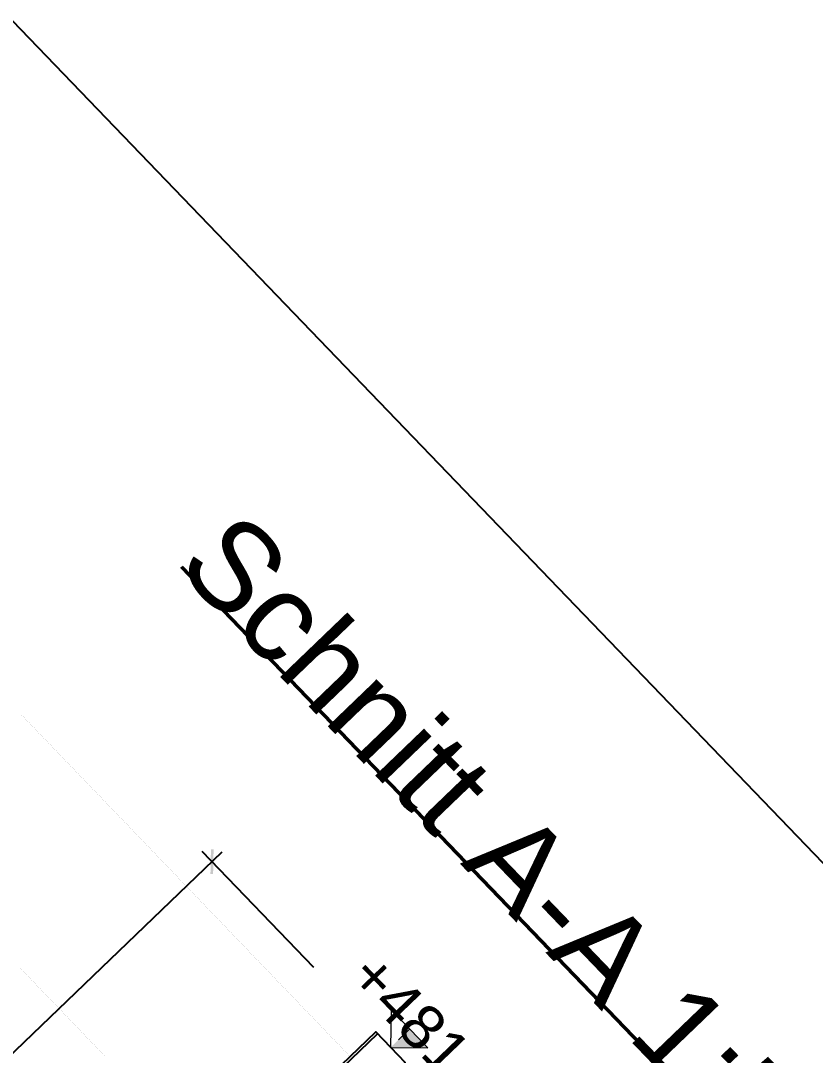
# Model space of a CAD drawing. Header units: metres. Extents: x 2687650.8 to 2687727.1, y 1234407.3 to 1234484.3.
# Drawn here: x 2687682.93 to 2687687.43, y 1234478.4 to 1234484.25 of the extents above; entities that cross this region are included whole.
import ezdxf

# ---------------------------------------------------------------- set-up
doc = ezdxf.new("R2010")
doc.units = ezdxf.units.M
for name, color, linetype in [('PDF_0', 7, 'Continuous'), ('PDF_A__BEMH', 7, 'Continuous'), ('PDF_A__BEML', 7, 'Continuous'), ('PDF_A__RAND', 7, 'Continuous'), ('PDF_E_Text', 7, 'Continuous'), ('PDF_Ebene 2', 7, 'Continuous'), ('PDF_Text', 7, 'Continuous')]:
    doc.layers.add(name, color=color, linetype=linetype)
doc.layers.add('PDF_E_Schnitte_1_50', color=7, linetype='Continuous', true_color=0x7f7f7f)
doc.styles.add('PDF Arial', font='arial.ttf')

# ---------------------------------------------------------------- blocks, each defined once
blk = doc.blocks.new('A$C1c84ec86')
at = {"layer": 'PDF_0', "transparency": 33554559}
blk.add_hatch(color=256, dxfattribs=at).paths.add_polyline_path([(426.09, 4200.81), (427.15, 4201.87), (417.2, 4211.82), (416.14, 4210.76)])
at = {"layer": 'PDF_A__BEMH', "lineweight": 20}
blk.add_lwpolyline([(567.49, 4206.31), (582.31, 4221.34), (552.46, 4221.34)], close=True, dxfattribs=at)
at = {"layer": 'PDF_A__BEMH', "transparency": 33554559}
blk.add_solid([(567.49, 4206.31), (567.49, 4221.34), (582.31, 4221.34)], dxfattribs=at)
at = {"layer": 'PDF_A__BEML', "lineweight": 25}
for points in [[(421.65, 3558.6), (421.65, 4214.36)], [(504.83, 4206.31), (413.6, 4206.31)]]:
    blk.add_lwpolyline(points, dxfattribs=at)
at = {"layer": 'PDF_A__RAND', "lineweight": 25}
blk.add_lwpolyline([(6283.01, 4455.03), (6300.16, 4455.03), (0, 4455.03), (0, 0), (6300.16, 0), (6300.16, 4455.03), (6300.16, 4430.05)], dxfattribs=at)
at = {"layer": 'PDF_E_Schnitte_1_50', "color": 7, "lineweight": 20}
for points in [[(567.49, 4212.45), (567.49, 4221.34)], [(567.49, 4206.1), (567.49, 4206.1)]]:
    blk.add_lwpolyline(points, dxfattribs=at)
at = {"layer": 'PDF_E_Schnitte_1_50', "color": 160, "lineweight": 25, "true_color": 0x3333ff}
for points in [[(555.42, 3316.66), (555.42, 4206.31), (579.34, 4206.31), (579.34, 3316.66)], [(556.9, 3316.66), (556.9, 4206.31)]]:
    blk.add_lwpolyline(points, dxfattribs=at)
at = {"layer": 'PDF_E_Text', "lineweight": 50}
blk.add_lwpolyline([(289.35, 4309.61), (787.84, 4309.61)], dxfattribs=at)
at = {"layer": 'PDF_Ebene 2', "lineweight": 20}
for points in [[(287.24, 4186.21), (287.24, 4186.21)], [(288.3, 4186.21), (288.3, 4186.21)], [(289.14, 4186.21), (289.14, 4186.21)], [(290.2, 4186.21), (290.2, 4186.21)], [(291.26, 4186.21), (291.26, 4186.21)], [(292.11, 4186.21), (292.11, 4186.21)], [(293.16, 4186.21), (293.16, 4186.21)], [(294.22, 4186.21), (294.22, 4186.21)], [(295.28, 4186.21), (295.28, 4186.21)], [(296.13, 4186.21), (296.13, 4186.21)], [(297.19, 4186.21), (297.19, 4186.21)], [(298.24, 4186.21), (298.24, 4186.21)], [(299.3, 4186.21), (299.3, 4186.21)], [(300.15, 4186.21), (300.15, 4186.21)], [(301.21, 4186.21), (301.21, 4186.21)], [(302.27, 4186.21), (302.27, 4186.21)], [(303.11, 4186.21), (303.11, 4186.21)], [(304.17, 4186.21), (304.17, 4186.21)], [(305.23, 4186.21), (305.23, 4186.21)], [(306.29, 4186.21), (306.29, 4186.21)], [(307.13, 4186.21), (307.13, 4186.21)], [(308.19, 4186.21), (308.19, 4186.21)], [(309.25, 4186.21), (309.25, 4186.21)], [(310.31, 4186.21), (310.31, 4186.21)], [(311.16, 4186.21), (311.16, 4186.21)], [(312.21, 4186.21), (312.21, 4186.21)], [(313.27, 4186.21), (313.27, 4186.21)], [(314.12, 4186.21), (314.12, 4186.21)], [(315.18, 4186.21), (315.18, 4186.21)], [(316.24, 4186.21), (316.24, 4186.21)], [(317.29, 4186.21), (317.29, 4186.21)], [(318.14, 4186.21), (318.14, 4186.21)], [(319.2, 4186.21), (319.2, 4186.21)], [(320.26, 4186.21), (320.26, 4186.21)], [(321.32, 4186.21), (321.32, 4186.21)], [(322.16, 4186.21), (322.16, 4186.21)], [(323.22, 4186.21), (323.22, 4186.21)], [(324.28, 4186.21), (324.28, 4186.21)], [(325.13, 4186.21), (325.13, 4186.21)], [(326.18, 4186.21), (326.18, 4186.21)], [(327.24, 4186.21), (327.24, 4186.21)], [(328.3, 4186.21), (328.3, 4186.21)], [(329.15, 4186.21), (329.15, 4186.21)], [(330.21, 4186.21), (330.21, 4186.21)], [(331.26, 4186.21), (331.26, 4186.21)], [(332.11, 4186.21), (332.11, 4186.21)], [(333.17, 4186.21), (333.17, 4186.21)], [(334.23, 4186.21), (334.23, 4186.21)], [(335.29, 4186.21), (335.29, 4186.21)], [(336.13, 4186.21), (336.13, 4186.21)], [(337.19, 4186.21), (337.19, 4186.21)], [(338.25, 4186.21), (338.25, 4186.21)], [(339.31, 4186.21), (339.31, 4186.21)], [(340.15, 4186.21), (340.15, 4186.21)], [(341.21, 4186.21), (341.21, 4186.21)], [(342.27, 4186.21), (342.27, 4186.21)], [(343.12, 4186.21), (343.12, 4186.21)], [(344.18, 4186.21), (344.18, 4186.21)], [(345.23, 4186.21), (345.23, 4186.21)], [(346.29, 4186.21), (346.29, 4186.21)], [(347.14, 4186.21), (347.14, 4186.21)], [(348.2, 4186.21), (348.2, 4186.21)], [(349.26, 4186.21), (349.26, 4186.21)], [(350.31, 4186.21), (350.31, 4186.21)], [(351.16, 4186.21), (351.16, 4186.21)], [(352.22, 4186.21), (352.22, 4186.21)], [(353.28, 4186.21), (353.28, 4186.21)], [(354.12, 4186.21), (354.12, 4186.21)], [(355.18, 4186.21), (355.18, 4186.21)], [(356.24, 4186.21), (356.24, 4186.21)], [(357.3, 4186.21), (357.3, 4186.21)], [(358.15, 4186.21), (358.15, 4186.21)], [(359.2, 4186.21), (359.2, 4186.21)], [(360.26, 4186.21), (360.26, 4186.21)], [(361.32, 4186.21), (361.32, 4186.21)], [(362.17, 4186.21), (362.17, 4186.21)], [(363.23, 4186.21), (363.23, 4186.21)], [(364.28, 4186.21), (364.28, 4186.21)], [(365.13, 4186.21), (365.13, 4186.21)], [(366.19, 4186.21), (366.19, 4186.21)], [(367.25, 4186.21), (367.25, 4186.21)], [(368.31, 4186.21), (368.31, 4186.21)], [(369.15, 4186.21), (369.15, 4186.21)], [(370.21, 4186.21), (370.21, 4186.21)], [(371.27, 4186.21), (371.27, 4186.21)], [(372.33, 4186.21), (372.33, 4186.21)], [(373.17, 4186.21), (373.17, 4186.21)], [(374.23, 4186.21), (374.23, 4186.21)], [(375.29, 4186.21), (375.29, 4186.21)], [(376.14, 4186.21), (376.14, 4186.21)], [(377.2, 4186.21), (377.2, 4186.21)], [(378.26, 4186.21), (378.26, 4186.21)], [(379.31, 4186.21), (379.31, 4186.21)], [(380.16, 4186.21), (380.16, 4186.21)], [(381.22, 4186.21), (381.22, 4186.21)], [(382.28, 4186.21), (382.28, 4186.21)], [(383.12, 4186.21), (383.12, 4186.21)], [(384.18, 4186.21), (384.18, 4186.21)], [(385.24, 4186.21), (385.24, 4186.21)], [(386.3, 4186.21), (386.3, 4186.21)], [(387.15, 4186.21), (387.15, 4186.21)], [(388.2, 4186.21), (388.2, 4186.21)], [(389.26, 4186.21), (389.26, 4186.21)], [(390.32, 4186.21), (390.32, 4186.21)], [(391.17, 4186.21), (391.17, 4186.21)], [(392.23, 4186.21), (392.23, 4186.21)], [(393.28, 4186.21), (393.28, 4186.21)], [(394.13, 4186.21), (394.13, 4186.21)], [(395.19, 4186.21), (395.19, 4186.21)], [(396.25, 4186.21), (396.25, 4186.21)], [(397.31, 4186.21), (397.31, 4186.21)], [(398.15, 4186.21), (398.15, 4186.21)], [(399.21, 4186.21), (399.21, 4186.21)], [(400.27, 4186.21), (400.27, 4186.21)], [(401.33, 4186.21), (401.33, 4186.21)], [(402.17, 4186.21), (402.17, 4186.21)], [(403.23, 4186.21), (403.23, 4186.21)], [(404.29, 4186.21), (404.29, 4186.21)], [(405.14, 4186.21), (405.14, 4186.21)], [(406.2, 4186.21), (406.2, 4186.21)], [(407.25, 4186.21), (407.25, 4186.21)], [(408.31, 4186.21), (408.31, 4186.21)], [(409.16, 4186.21), (409.16, 4186.21)], [(410.22, 4186.21), (410.22, 4186.21)], [(411.28, 4186.21), (411.28, 4186.21)], [(412.33, 4186.21), (412.33, 4186.21)], [(413.18, 4186.21), (413.18, 4186.21)], [(414.24, 4186.21), (414.24, 4186.21)], [(415.3, 4186.21), (415.3, 4186.21)], [(416.14, 4186.21), (416.14, 4186.21)], [(417.2, 4186.21), (417.2, 4186.21)], [(418.26, 4186.21), (418.26, 4186.21)], [(419.32, 4186.21), (419.32, 4186.21)], [(420.17, 4186.21), (420.17, 4186.21)], [(421.22, 4186.21), (421.22, 4186.21)], [(422.28, 4186.21), (422.28, 4186.21)], [(423.34, 4186.21), (423.34, 4186.21)], [(424.19, 4186.21), (424.19, 4186.21)], [(425.25, 4186.21), (425.25, 4186.21)], [(426.3, 4186.21), (426.3, 4186.21)], [(427.15, 4186.21), (427.15, 4186.21)], [(428.21, 4186.21), (428.21, 4186.21)], [(429.27, 4186.21), (429.27, 4186.21)], [(430.33, 4186.21), (430.33, 4186.21)], [(431.17, 4186.21), (431.17, 4186.21)], [(432.23, 4186.21), (432.23, 4186.21)], [(433.29, 4186.21), (433.29, 4186.21)], [(434.35, 4186.21), (434.35, 4186.21)], [(435.19, 4186.21), (435.19, 4186.21)], [(436.25, 4186.21), (436.25, 4186.21)], [(437.31, 4186.21), (437.31, 4186.21)], [(438.16, 4186.21), (438.16, 4186.21)], [(439.22, 4186.21), (439.22, 4186.21)], [(440.27, 4186.21), (440.27, 4186.21)], [(441.33, 4186.21), (441.33, 4186.21)], [(442.18, 4186.21), (442.18, 4186.21)], [(443.24, 4186.21), (443.24, 4186.21)], [(444.3, 4186.21), (444.3, 4186.21)], [(445.14, 4186.21), (445.14, 4186.21)], [(446.2, 4186.21), (446.2, 4186.21)], [(447.26, 4186.21), (447.26, 4186.21)], [(448.32, 4186.21), (448.32, 4186.21)], [(449.16, 4186.21), (449.16, 4186.21)], [(450.22, 4186.21), (450.22, 4186.21)], [(451.28, 4186.21), (451.28, 4186.21)], [(452.34, 4186.21), (452.34, 4186.21)], [(453.19, 4186.21), (453.19, 4186.21)], [(454.24, 4186.21), (454.24, 4186.21)], [(455.3, 4186.21), (455.3, 4186.21)], [(456.15, 4186.21), (456.15, 4186.21)], [(457.21, 4186.21), (457.21, 4186.21)], [(458.27, 4186.21), (458.27, 4186.21)], [(459.32, 4186.21), (459.32, 4186.21)], [(460.17, 4186.21), (460.17, 4186.21)], [(461.23, 4186.21), (461.23, 4186.21)], [(462.29, 4186.21), (462.29, 4186.21)], [(463.35, 4186.21), (463.35, 4186.21)], [(464.19, 4186.21), (464.19, 4186.21)], [(465.25, 4186.21), (465.25, 4186.21)], [(466.31, 4186.21), (466.31, 4186.21)], [(467.16, 4186.21), (467.16, 4186.21)], [(468.21, 4186.21), (468.21, 4186.21)], [(469.27, 4186.21), (469.27, 4186.21)], [(470.33, 4186.21), (470.33, 4186.21)], [(471.18, 4186.21), (471.18, 4186.21)], [(472.24, 4186.21), (472.24, 4186.21)], [(473.3, 4186.21), (473.3, 4186.21)], [(474.35, 4186.21), (474.35, 4186.21)], [(475.2, 4186.21), (475.2, 4186.21)], [(476.26, 4186.21), (476.26, 4186.21)], [(477.32, 4186.21), (477.32, 4186.21)], [(478.16, 4186.21), (478.16, 4186.21)], [(479.22, 4186.21), (479.22, 4186.21)], [(480.28, 4186.21), (480.28, 4186.21)], [(481.34, 4186.21), (481.34, 4186.21)], [(482.19, 4186.21), (482.19, 4186.21)], [(483.24, 4186.21), (483.24, 4186.21)], [(484.3, 4186.21), (484.3, 4186.21)], [(485.36, 4186.21), (485.36, 4186.21)], [(486.21, 4186.21), (486.21, 4186.21)], [(487.27, 4186.21), (487.27, 4186.21)], [(488.32, 4186.21), (488.32, 4186.21)], [(489.17, 4186.21), (489.17, 4186.21)], [(490.23, 4186.21), (490.23, 4186.21)], [(491.29, 4186.21), (491.29, 4186.21)], [(492.35, 4186.21), (492.35, 4186.21)], [(493.19, 4186.21), (493.19, 4186.21)], [(494.25, 4186.21), (494.25, 4186.21)], [(495.31, 4186.21), (495.31, 4186.21)], [(496.16, 4186.21), (496.16, 4186.21)], [(497.21, 4186.21), (497.21, 4186.21)], [(498.27, 4186.21), (498.27, 4186.21)], [(499.33, 4186.21), (499.33, 4186.21)], [(500.18, 4186.21), (500.18, 4186.21)], [(501.24, 4186.21), (501.24, 4186.21)], [(502.29, 4186.21), (502.29, 4186.21)], [(503.35, 4186.21), (503.35, 4186.21)], [(504.2, 4186.21), (504.2, 4186.21)], [(505.26, 4186.21), (505.26, 4186.21)], [(506.32, 4186.21), (506.32, 4186.21)], [(507.16, 4186.21), (507.16, 4186.21)], [(508.22, 4186.21), (508.22, 4186.21)], [(509.28, 4186.21), (509.28, 4186.21)], [(510.34, 4186.21), (510.34, 4186.21)], [(511.18, 4186.21), (511.18, 4186.21)], [(512.24, 4186.21), (512.24, 4186.21)], [(513.3, 4186.21), (513.3, 4186.21)], [(514.36, 4186.21), (514.36, 4186.21)], [(515.21, 4186.21), (515.21, 4186.21)], [(516.26, 4186.21), (516.26, 4186.21)], [(517.32, 4186.21), (517.32, 4186.21)], [(518.17, 4186.21), (518.17, 4186.21)], [(519.23, 4186.21), (519.23, 4186.21)], [(520.29, 4186.21), (520.29, 4186.21)], [(521.34, 4186.21), (521.34, 4186.21)], [(522.19, 4186.21), (522.19, 4186.21)], [(523.25, 4186.21), (523.25, 4186.21)], [(524.31, 4186.21), (524.31, 4186.21)], [(525.37, 4186.21), (525.37, 4186.21)], [(526.21, 4186.21), (526.21, 4186.21)], [(527.27, 4186.21), (527.27, 4186.21)], [(528.33, 4186.21), (528.33, 4186.21)], [(529.18, 4186.21), (529.18, 4186.21)], [(530.23, 4186.21), (530.23, 4186.21)], [(531.29, 4186.21), (531.29, 4186.21)], [(532.35, 4186.21), (532.35, 4186.21)], [(533.2, 4186.21), (533.2, 4186.21)], [(534.26, 4186.21), (534.26, 4186.21)], [(535.31, 4186.21), (535.31, 4186.21)], [(536.37, 4186.21), (536.37, 4186.21)], [(537.22, 4186.21), (537.22, 4186.21)], [(538.28, 4186.21), (538.28, 4186.21)], [(539.34, 4186.21), (539.34, 4186.21)], [(540.18, 4186.21), (540.18, 4186.21)], [(541.24, 4186.21), (541.24, 4186.21)], [(542.3, 4186.21), (542.3, 4186.21)], [(543.36, 4186.21), (543.36, 4186.21)], [(544.2, 4186.21), (544.2, 4186.21)], [(545.26, 4186.21), (545.26, 4186.21)], [(546.32, 4186.21), (546.32, 4186.21)], [(547.17, 4186.21), (547.17, 4186.21)], [(548.23, 4186.21), (548.23, 4186.21)], [(549.28, 4186.21), (549.28, 4186.21)], [(550.34, 4186.21), (550.34, 4186.21)], [(551.19, 4186.21), (551.19, 4186.21)], [(552.25, 4186.21), (552.25, 4186.21)], [(553.31, 4186.21), (553.31, 4186.21)], [(554.36, 4186.21), (554.36, 4186.21)], [(390.32, 4086.3), (390.32, 4086.3)], [(391.17, 4086.3), (391.17, 4086.3)], [(392.23, 4086.3), (392.23, 4086.3)], [(393.28, 4086.3), (393.28, 4086.3)], [(394.13, 4086.3), (394.13, 4086.3)], [(395.19, 4086.3), (395.19, 4086.3)], [(396.25, 4086.3), (396.25, 4086.3)], [(397.31, 4086.3), (397.31, 4086.3)], [(398.15, 4086.3), (398.15, 4086.3)], [(399.21, 4086.3), (399.21, 4086.3)], [(400.27, 4086.3), (400.27, 4086.3)], [(401.33, 4086.3), (401.33, 4086.3)], [(402.17, 4086.3), (402.17, 4086.3)], [(403.23, 4086.3), (403.23, 4086.3)], [(404.29, 4086.3), (404.29, 4086.3)], [(405.14, 4086.3), (405.14, 4086.3)], [(406.2, 4086.3), (406.2, 4086.3)], [(407.25, 4086.3), (407.25, 4086.3)], [(408.31, 4086.3), (408.31, 4086.3)], [(409.16, 4086.3), (409.16, 4086.3)], [(410.22, 4086.3), (410.22, 4086.3)], [(411.28, 4086.3), (411.28, 4086.3)], [(412.33, 4086.3), (412.33, 4086.3)], [(413.18, 4086.3), (413.18, 4086.3)], [(414.24, 4086.3), (414.24, 4086.3)], [(415.3, 4086.3), (415.3, 4086.3)], [(416.14, 4086.3), (416.14, 4086.3)], [(417.2, 4086.3), (417.2, 4086.3)], [(418.26, 4086.3), (418.26, 4086.3)], [(419.32, 4086.3), (419.32, 4086.3)], [(420.17, 4086.3), (420.17, 4086.3)], [(421.22, 4086.3), (421.22, 4086.3)], [(422.28, 4086.3), (422.28, 4086.3)], [(423.34, 4086.3), (423.34, 4086.3)], [(424.19, 4086.3), (424.19, 4086.3)], [(425.25, 4086.3), (425.25, 4086.3)], [(426.3, 4086.3), (426.3, 4086.3)], [(427.15, 4086.3), (427.15, 4086.3)], [(428.21, 4086.3), (428.21, 4086.3)], [(429.27, 4086.3), (429.27, 4086.3)], [(430.33, 4086.3), (430.33, 4086.3)], [(431.17, 4086.3), (431.17, 4086.3)], [(432.23, 4086.3), (432.23, 4086.3)], [(433.29, 4086.3), (433.29, 4086.3)], [(434.35, 4086.3), (434.35, 4086.3)], [(435.19, 4086.3), (435.19, 4086.3)], [(436.25, 4086.3), (436.25, 4086.3)], [(437.31, 4086.3), (437.31, 4086.3)], [(438.16, 4086.3), (438.16, 4086.3)], [(439.22, 4086.3), (439.22, 4086.3)], [(440.27, 4086.3), (440.27, 4086.3)], [(441.33, 4086.3), (441.33, 4086.3)], [(442.18, 4086.3), (442.18, 4086.3)], [(443.24, 4086.3), (443.24, 4086.3)], [(444.3, 4086.3), (444.3, 4086.3)], [(445.14, 4086.3), (445.14, 4086.3)], [(446.2, 4086.3), (446.2, 4086.3)], [(447.26, 4086.3), (447.26, 4086.3)], [(448.32, 4086.3), (448.32, 4086.3)], [(449.16, 4086.3), (449.16, 4086.3)], [(450.22, 4086.3), (450.22, 4086.3)], [(451.28, 4086.3), (451.28, 4086.3)], [(452.34, 4086.3), (452.34, 4086.3)], [(453.19, 4086.3), (453.19, 4086.3)], [(454.24, 4086.3), (454.24, 4086.3)], [(455.3, 4086.3), (455.3, 4086.3)], [(456.15, 4086.3), (456.15, 4086.3)], [(457.21, 4086.3), (457.21, 4086.3)], [(458.27, 4086.3), (458.27, 4086.3)]]:
    blk.add_lwpolyline(points, dxfattribs=at)
at = {"layer": 'PDF_Text', "attachment_point": 7, "style": 'PDF Arial'}
for s, insert, char_height in [('Schnitt A-A 1:50', (286.6, 4305.96), 50.0002), ('+481.20', (522.19, 4214.65), 25.001)]:
    blk.add_mtext(s, dxfattribs=dict(at, insert=insert, char_height=char_height))

msp = doc.modelspace()

# ---------------------------------------------------------------- block references
at = {"xscale": 0.01, "yscale": 0.01, "zscale": 0.01, "rotation": 313.8734409291175}
msp.add_blockref('A$C1c84ec86', (2687650.7677, 1234453.3784), dxfattribs=at)

doc.saveas('drawing.dxf')
